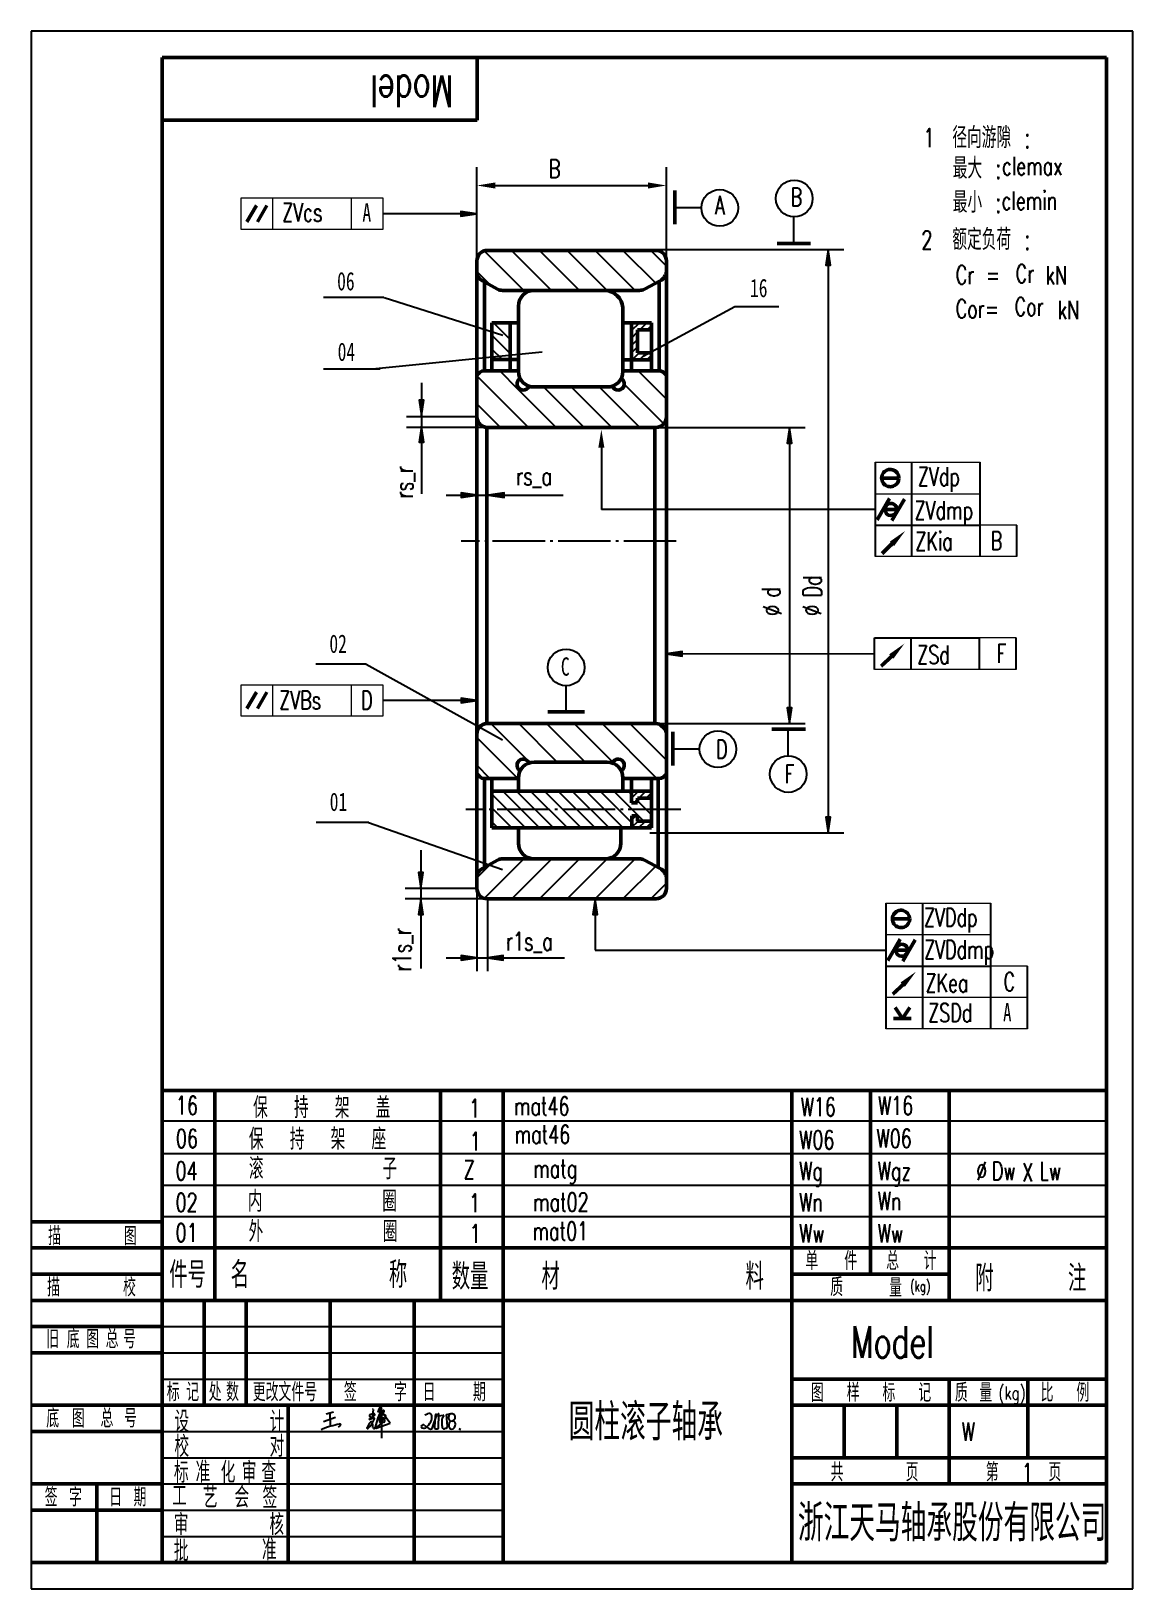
# Model space of a CAD drawing. Extents: x 0 to 210, y 0 to 297.
import ezdxf
from ezdxf.enums import TextEntityAlignment as Align

# ---------------------------------------------------------------- set-up
doc = ezdxf.new("R2010")
doc.units = 0
doc.header["$MEASUREMENT"] = 0
doc.linetypes.add('CENTER', pattern=[12.5, 10, -1, 0.5, -1])
doc.layers.get('0').update_dxf_attribs({"linetype": 'CONTINUOUS'})
doc.layers.get('DEFPOINTS').update_dxf_attribs({"linetype": 'CONTINUOUS'})
doc.layers.add('1', color=7, linetype='CONTINUOUS', lineweight=50)
doc.layers.add('粗实线', color=7, linetype='CONTINUOUS', lineweight=50)
for name, color, linetype in [('2', 7, 'CONTINUOUS'), ('3', 7, 'CENTER'), ('6', 7, 'CONTINUOUS'), ('文字', 7, 'CONTINUOUS'), ('细实线', 7, 'CONTINUOUS')]:
    doc.layers.add(name, color=color, linetype=linetype)
doc.styles.add('HZ', font='txt.shx', dxfattribs={"width": 0.7, "bigfont": 'HZTXT.shx'})
doc.dimstyles.get("Standard").update_dxf_attribs({"dimtxt": 0.18, "dimasz": 0.18, "dimexe": 0.18, "dimexo": 0.0625, "dimgap": 0.09, "dimtad": 0, "dimtih": 1, "dimtoh": 1, "dimdec": 4, "dimzin": 0, "dimdsep": 46, "dimtxsty": 'Standard', "dimcen": 0.09, "dimadec": 0, "dimazin": 0, "dimtfac": 1, "dimtdec": 4, "dimtofl": 0, "dimtmove": 0, "dimatfit": 3, "dimfxl": 0, "dimtolj": 1, "dimtzin": 0, "dimarcsym": 0})

# ---------------------------------------------------------------- blocks, each defined once
blk = doc.blocks.new('BLK', base_point=(1, 0))
for points in [[(0, 0), (1, 0), (0, 0.15), (0, -0.15), (1, 0)], [(0, 0.07), (0.5, 0), (0, -0.07)]]:
    blk.add_lwpolyline(points)
blk = doc.blocks.new('*D10')
at = {"layer": '2', "color": 0, "lineweight": -2}
for p, q in [((117.96, 255.38), (154.9, 255.38)), ((151.9, 252.38), (151.9, 147.12)), ((117.96, 144.12), (154.9, 144.12))]:
    blk.add_line(p, q, dxfattribs=at)
at = {"layer": 'DEFPOINTS', "color": 0}
for p in [(117.96, 255.38), (117.96, 144.12), (151.9, 144.12)]:
    blk.add_point(p, dxfattribs=at)
at = {"layer": '2', "color": 0, "lineweight": -2, "xscale": 3, "yscale": 3, "zscale": 3}
for p, rotation in [((151.9, 255.38), 90), ((151.9, 144.12), 270)]:
    blk.add_blockref('BLK', p, dxfattribs=dict(at, rotation=rotation))
at = {"layer": '2', "color": 0, "insert": (150.06, 199.75), "char_height": 3.5, "attachment_point": 5, "rotation": 90, "style": 'HZ'}
blk.add_mtext('\\A1;  ', dxfattribs=at)
blk = doc.blocks.new('*D9')
at = {"layer": '2', "color": 0, "lineweight": -2}
for p, q in [((119.09, 221.45), (147.53, 221.45)), ((144.53, 218.45), (144.53, 167.98)), ((118.86, 164.98), (147.53, 164.98))]:
    blk.add_line(p, q, dxfattribs=at)
at = {"layer": 'DEFPOINTS', "color": 0}
for p in [(119.09, 221.45), (118.86, 164.98), (144.53, 164.98)]:
    blk.add_point(p, dxfattribs=at)
at = {"layer": '2', "color": 0, "lineweight": -2, "xscale": 3, "yscale": 3, "zscale": 3}
for p, rotation in [((144.53, 221.45), 90), ((144.53, 164.98), 270)]:
    blk.add_blockref('BLK', p, dxfattribs=dict(at, rotation=rotation))
blk = doc.blocks.new('*D8')
at = {"layer": 'DEFPOINTS', "color": 0}
for p in [(121.09, 267.57), (84.96, 253.38), (121.09, 253.38)]:
    blk.add_point(p, dxfattribs=at)
at = {"layer": '细实线', "color": 0, "lineweight": -2}
for p, q in [((84.96, 253.38), (84.96, 271.07)), ((121.09, 253.38), (121.09, 271.07)), ((88.46, 267.57), (117.59, 267.57))]:
    blk.add_line(p, q, dxfattribs=at)
at = {"layer": '细实线', "color": 0}
for points in [[(88.46, 268.15), (88.46, 266.99), (84.96, 267.57)], [(117.59, 268.15), (117.59, 266.99), (121.09, 267.57)]]:
    blk.add_solid(points, dxfattribs=at)
blk = doc.blocks.new('*X7')
at = {"color": 0}
for p, q in [((99.64, 146.31), (100.96, 147.63)), ((100.13, 145.38), (100.82, 146.08)), ((101.06, 146.31), (102.37, 147.63)), ((102.47, 146.31), (103.46, 147.3))]:
    blk.add_line(p, q, dxfattribs=at)
blk = doc.blocks.new('*X6')
at = {"color": 0}
for p, q in [((76.52, 233.72), (73.33, 236.92)), ((76.52, 236.38), (75.98, 236.92)), ((76.52, 231.07), (73.01, 234.58)), ((75.04, 229.9), (73.01, 231.93))]:
    blk.add_line(p, q, dxfattribs=at)

msp = doc.modelspace()

# ---------------------------------------------------------------- linework, layer by layer
at = {"color": 0}
for p, q in [((86.36244, 255.11023), (93.90172, 247.57094)), ((91.57486, 255.20111), (99.20503, 247.57094)), ((96.87816, 255.20111), (104.50833, 247.57094)), ((102.18146, 255.20111), (109.81163, 247.57094)), ((107.48477, 255.20111), (115.11493, 247.57094)), ((112.78807, 255.20111), (119.05245, 248.93672)), ((118.09137, 255.20111), (121.08751, 252.20496)), ((84.96737, 251.202), (87.70198, 248.46739)), ((114.45357, 239.90037), (115.9358, 241.3826)), ((116.03157, 240.06416), (117.35001, 241.3826)), ((117.44578, 240.06416), (118.24753, 240.86591)), ((114.45357, 238.48615), (115.60653, 239.63912)), ((114.45357, 237.07194), (115.60653, 238.22491)), ((114.45357, 235.65773), (115.60653, 236.81069)), ((114.56021, 234.35015), (115.89772, 235.68767)), ((115.97442, 234.35015), (117.31194, 235.68767)), ((117.38863, 234.35015), (118.24753, 235.20905)), ((92.86234, 228.67637), (89.31149, 232.22722)), ((121.08751, 226.84061), (115.7009, 232.22722)), ((94.78636, 221.44905), (85.01455, 231.22086)), ((105.39502, 221.44699), (97.98101, 228.86099)), ((110.69832, 221.44699), (103.28432, 228.86099)), ((116.00162, 221.44699), (108.58762, 228.86099)), ((120.60625, 222.14566), (113.06821, 229.6837)), ((89.48305, 221.44905), (84.95845, 225.97365)), ((100.08966, 221.44905), (92.86234, 228.67637)), ((95.09413, 157.50166), (87.62581, 164.96999)), ((100.29593, 157.60316), (92.92911, 164.96999)), ((105.59923, 157.60316), (98.23241, 164.96999)), ((110.90889, 157.59681), (103.57546, 164.93024)), ((119.28061, 154.52839), (108.87876, 164.93024)), ((121.08751, 158.02479), (114.18206, 164.93024)), ((121.0224, 163.3932), (119.47406, 164.94154)), ((92.7641, 154.52839), (84.95845, 162.33404)), ((87.4608, 154.52839), (84.95845, 157.03074)), ((94.25508, 145.08246), (87.79386, 151.54368)), ((96.90673, 145.08246), (89.89427, 152.09492)), ((99.55838, 145.08246), (92.52944, 152.1114)), ((102.21003, 145.08246), (95.18109, 152.1114)), ((104.86168, 145.08246), (97.83274, 152.1114)), ((107.51333, 145.08246), (100.48439, 152.1114)), ((110.16498, 145.08246), (103.13604, 152.1114)), ((112.81663, 145.08246), (105.78769, 152.1114)), ((114.501, 146.04975), (108.43934, 152.1114)), ((116.8024, 146.4), (111.09099, 152.1114)), ((114.42829, 151.42576), (113.75912, 152.09492)), ((91.60434, 145.08156), (87.79386, 148.89203)), ((118.24753, 147.60652), (115.60653, 150.24752)), ((118.24753, 150.25817), (117.72921, 150.77648)), ((88.95269, 145.08156), (87.79386, 146.24038)), ((114.501, 146.60971), (115.28397, 147.39267)), ((114.501, 145.19549), (115.7055, 146.4)), ((115.80128, 145.08156), (117.11972, 146.4)), ((117.21549, 145.08156), (118.24753, 146.1136)), ((84.96737, 135.55361), (87.70198, 138.28822)), ((86.36244, 131.64538), (93.90172, 139.18467)), ((91.57486, 131.47583), (99.20503, 139.106)), ((96.87816, 131.5545), (104.50833, 139.18467)), ((102.18146, 131.5545), (109.81163, 139.18467)), ((107.48477, 131.5545), (115.11493, 139.18467)), ((112.78807, 131.5545), (119.05245, 137.81889)), ((118.09137, 131.5545), (121.08751, 134.55065))]:
    msp.add_line(p, q, dxfattribs=at)
at = {"color": 7}
for p, q in [((67.23142, 246.18498), (55.73231, 246.18498)), ((67.2946, 246.20329), (89.93899, 239.00681)), ((116.67757, 235.06064), (134.10811, 244.52789)), ((134.10811, 244.52789), (142.52411, 244.52789)), ((97.39445, 235.7748), (65.0706, 232.54279)), ((66.51114, 232.54279), (55.73231, 232.54279)), ((63.86458, 176.31682), (54.24122, 176.31682)), ((63.86458, 176.31682), (89.8379, 161.89639)), ((64.35032, 146.09342), (54.3044, 146.09342)), ((64.32717, 146.09342), (89.86015, 137.18467))]:
    msp.add_line(p, q, dxfattribs=at)
for p, q in [((108.68971, 217.56139), (108.68971, 205.797)), ((160.88924, 214.80285), (160.88924, 208.80285)), ((167.88924, 208.80285), (167.88924, 214.80285)), ((180.88924, 208.80285), (180.88924, 214.80285)), ((160.88924, 208.80285), (160.88924, 196.80285)), ((167.88924, 196.80285), (167.88924, 208.80285)), ((180.88924, 196.80285), (180.88924, 208.80285)), ((160.88924, 202.80285), (180.88924, 202.80285)), ((160.75416, 181.31562), (180.75416, 181.31562)), ((160.75416, 175.31562), (160.75416, 181.31562)), ((167.75416, 175.31562), (167.75416, 181.31562)), ((180.75416, 175.31562), (180.75416, 181.31562)), ((101.96971, 167.19139), (101.96971, 172.19139)), ((144.32148, 158.85447), (144.32148, 163.92888)), ((162.9385, 130.75473), (162.9385, 124.75473)), ((169.9385, 124.75473), (169.9385, 130.75473)), ((182.9385, 124.75473), (182.9385, 130.75473)), ((162.9385, 124.75473), (162.9385, 106.75473)), ((169.9385, 106.75473), (169.9385, 124.75473)), ((182.9385, 106.75473), (182.9385, 124.75473)), ((162.9385, 118.75473), (182.9385, 118.75473)), ((55.75446, 31.89466), (58.04083, 32.72955)), ((56.25239, 33.37518), (57.60787, 33.76308)), ((56.94042, 33.63434), (56.96532, 30.95128)), ((65.53326, 33.18976), (64.38089, 32.29034)), ((65.01744, 32.52068), (64.52356, 32.91555)), ((65.16933, 34.16753), (65.01744, 32.52068)), ((66.34515, 34.40493), (66.10761, 33.77582)), ((66.10761, 33.77582), (66.34515, 33.83517)), ((67.29346, 33.83766), (66.34941, 32.41102)), ((68.40533, 31.56377), (66.77183, 33.77143)), ((66.77183, 33.77143), (66.77379, 32.36935)), ((67.21856, 33.74698), (67.21856, 33.74698)), ((75.03202, 33.16935), (75.57424, 33.38611)), ((76.4583, 30.57732), (77.33584, 33.2084)), ((77.01955, 33.02302), (76.89179, 30.77946)), ((77.0743, 33.13246), (77.01955, 33.02302)), ((77.33584, 33.2084), (77.18958, 33.25712)), ((77.54883, 33.29662), (77.54883, 33.07774)), ((77.54883, 33.07774), (77.65834, 32.9683)), ((77.64009, 30.7065), (77.69484, 33.3331)), ((77.65834, 32.9683), (78.55264, 33.09598)), ((78.57089, 32.84061), (78.35188, 32.49405)), ((79.19143, 33.2419), (80.06259, 33.41622)), ((79.39219, 30.96186), (79.19143, 33.2419)), ((25, 30), (89.99995, 30)), ((55.30931, 30.40653), (55.44544, 30.45624)), ((58.97862, 31.2053), (58.50107, 30.8341)), ((64.38089, 32.29034), (65.24791, 32.60843)), ((65.74437, 30.64172), (68.40533, 31.56377)), ((66.34941, 32.41102), (66.28185, 32.37726)), ((66.77379, 32.36935), (66.77272, 28.73591)), ((78.29713, 32.2022), (78.27887, 31.32667)), ((79.26443, 30.72474), (79.39219, 30.96186)), ((79.62615, 31.10764), (79.61862, 30.91426)), ((81.54582, 30.56057), (81.81958, 30.39641)), ((25, 25), (89.99995, 25)), ((25, 20), (89.99995, 20)), ((25, 15), (89.99995, 15)), ((25, 10), (89.99995, 10))]:
    msp.add_line(p, q)
msp.add_circle((101.96971, 175.69139), 3.5)
for centre, radius, start, end in [((64.61478, 33.02963), 0.14607, 108.9005078, 231.3566021), ((65.93555, 29.17209), 4.22345, 98.0146679, 108.9005078), ((65.01256, 34.14423), 0.15849, 8.4525573, 63.0742444), ((65.36952, 33.19213), 0.16376, 359.1714359, 98.0146679), ((84.67697, 26.42675), 19.57483, 155.9855785, 167.0616906), ((67.58282, 31.4302), 1.84234, 97.9202994, 142.0603178), ((66.61833, 34.28177), 0.29965, 104.5678325, 155.7329048), ((65.78256, 36.77973), 2.99782, 280.8166613, 287.7523891), ((66.6425, 34.44382), 0.16213, 341.7540804, 127.8769993), ((66.33086, 36.48048), 2.58187, 278.1438691, 288.0077035), ((67.15209, 33.87905), 0.14785, 296.7181922, 98.9713927), ((67.18088, 32.83141), 0.44869, 315.4460481, 70.7292572), ((75.83847, 32.91078), 0.54383, 16.1691007, 119.0694681), ((74.43716, 32.74554), 1.94953, 332.460007, 9.3488615), ((77.16013, 33.16872), 0.09318, 71.5750642, 202.902758), ((77.5646, 33.33229), 0.039, 246.154342, 1.1941956), ((77.64921, 33.33406), 0.04564, 358.8058044, 181.1941956), ((78.56223, 33.02883), 0.06783, 339.2267202, 98.1253977), ((80.61717, 32.24933), 2.12999, 159.2267202, 163.8830539), ((80.371, 32.66951), 0.81759, 126.6989745, 245.1596607), ((80.18718, 32.57155), 0.81279, 70.3740262, 112.022584), ((80.06105, 32.65405), 0.79113, 341.2844619, 59.7018298), ((63.55492, 8.1393), 23.74467, 101.5909492, 109.9700076), ((58.87394, 31.29512), 0.13793, 319.371577, 130.6622652), ((66.4034, 30.08262), 2.42292, 137.0124048, 164.1275062), ((63.71499, 30.67142), 0.36541, 348.9199235, 11.6616905), ((64.13681, 30.60012), 0.06322, 179.0259282, 317.3946354), ((61.34162, 33.81614), 4.3238, 311.0887327, 341.1893868), ((64.84242, 31.60813), 0.24637, 50.3483882, 149.0956111), ((62.58744, 30.89555), 2.57541, 357.3547718, 20.5080306), ((65.47605, 30.82504), 0.31961, 188.7008982, 224.456308), ((65.29933, 32.46829), 0.14927, 25.1165159, 110.1466896), ((65.35815, 30.70936), 0.15444, 224.456308, 309.5217625), ((65.3175, 32.47681), 0.1292, 334.8834841, 25.1165159), ((65.1786, 30.92701), 0.4366, 309.5217625, 344.3994333), ((78.74901, 13.09848), 21.95004, 121.6827134, 126.7739565), ((65.70067, 30.74615), 0.11321, 215.420078, 292.7068906), ((66.22686, 32.4873), 0.12301, 142.0603178, 296.5518119), ((66.95664, 31.88406), 0.55875, 146.2303749, 188.9941729), ((66.5592, 31.90075), 0.18621, 213.9675398, 354.8577194), ((67.06243, 31.94319), 0.62325, 92.3396666, 156.205066), ((42.34626, 61.80943), 38.611, 309.1906386, 310.6533732), ((67.01367, 32.14482), 0.42174, 299.3725836, 86.8302727), ((74.72877, 30.83383), 0.43642, 39.2816282, 162.217783), ((74.71849, 31.05726), 0.41519, 192.5394353, 247.1048652), ((74.85837, 31.38848), 0.77474, 247.1048652, 312.8995645), ((77.02102, 33.08485), 2.77837, 225.2955946, 244.4912331), ((72.80782, 33.59516), 3.78708, 312.8995645, 332.460007), ((76.14141, 31.02444), 0.54802, 234.6730877, 305.3269123), ((77.17444, 30.76336), 0.28311, 176.7408638, 283.0907307), ((62.69795, 93.018), 64.19874, 283.0907307, 283.3751901), ((77.52048, 30.6798), 0.12255, 283.3751901, 12.5835602), ((79.63161, 31.29847), 1.35303, 178.8058266, 208.5522016), ((78.69184, 32.27921), 0.40216, 147.7091488, 191.0392829), ((78.68292, 30.78225), 0.27298, 208.5522016, 288.9694749), ((79.42965, 28.60981), 2.02421, 97.8002648, 108.9694749), ((79.13754, 30.74219), 0.12809, 277.8002648, 352.1658628), ((80.29128, 31.29024), 0.68974, 41.1882349, 195.3508845), ((80.21835, 31.08026), 0.62229, 195.4718752, 292.8675954), ((79.51548, 33.58359), 1.75416, 293.5900447, 317.5757868), ((79.81541, 31.35765), 1.06748, 307.1571451, 21.2451227)]:
    msp.add_arc(centre, radius, start, end)
msp.add_solid([(108.10638, 217.56139), (109.27305, 217.56139), (108.68971, 221.06139)])
at = {"layer": '1'}
for p, q in [((25, 292), (25, 5)), ((205, 292), (25, 292)), ((85, 280), (85, 292)), ((205, 5), (205, 292)), ((25, 280), (85, 280)), ((122.68046, 260.18705), (122.68046, 266.58705)), ((148.57411, 256.50821), (142.17411, 256.50821)), ((141.21155, 163.92888), (147.61155, 163.92888)), ((25, 95), (205, 95)), ((35, 95), (35, 55)), ((78, 95), (78, 55)), ((90, 95), (90, 55)), ((145, 95), (145, 5)), ((160, 95), (160, 60)), ((175, 95), (175, 55)), ((0, 70), (25, 70)), ((0, 65), (25, 65)), ((25, 65), (205, 65)), ((0, 60), (25, 60)), ((145, 60), (175, 60)), ((0, 55), (25, 55)), ((25, 55), (205, 55)), ((33, 55), (33, 35)), ((41, 55), (41, 35)), ((57, 55), (57, 35)), ((73, 55), (73, 35)), ((89.99995, 55), (89.99995, 5)), ((0, 50), (25, 50)), ((0, 45), (25, 45)), ((145, 40), (205, 40)), ((175, 40), (175, 20)), ((190, 40), (190, 25)), ((0, 35), (25, 35)), ((145, 35), (205, 35)), ((155, 35), (155, 25)), ((165, 35), (165, 25)), ((0, 30), (25, 30)), ((145, 25), (205, 25)), ((0, 20), (25, 20)), ((12.5, 20), (12.5, 5)), ((145, 20), (205, 20)), ((0, 15), (25, 15)), ((0, 5), (205, 5))]:
    msp.add_line(p, q, dxfattribs=at)
at = {"layer": '1', "color": 0}
msp.add_line((122.33994, 156.98928), (122.33994, 163.38928), dxfattribs=at)
at = {"layer": '2'}
for p, q in [((0, 297), (0, 0)), ((210, 297), (0, 297)), ((210, 0), (210, 297)), ((82.02672, 262.19534), (67.0426, 262.19534)), ((122.68046, 263.38705), (127.68046, 263.38705)), ((145.37411, 256.50821), (145.37411, 261.50821)), ((160.88924, 205.797), (108.68971, 205.797)), ((187.88924, 196.80285), (187.88924, 202.80285)), ((187.75416, 175.31562), (187.75416, 181.31562)), ((122.99069, 178.26493), (160.75819, 178.31562)), ((82.10178, 169.38252), (67.0426, 169.38252)), ((122.33994, 160.18928), (127.33994, 160.18928)), ((107.48477, 121.74889), (162.9385, 121.74889)), ((189.9385, 106.75473), (189.9385, 118.75473)), ((25, 95), (205, 95)), ((25.07632, 89.2122), (205.07632, 89.2122)), ((25, 83), (205, 83)), ((25, 77), (205, 77)), ((25, 71), (205, 71)), ((25, 50), (89.99995, 50)), ((25, 45), (89.99995, 45)), ((25, 40), (89.99995, 40)), ((0, 0), (210, 0))]:
    msp.add_line(p, q, dxfattribs=at)
at = {"layer": '2', "linetype": 'ByBlock'}
for p, q in [((74.4284, 229.9499), (74.4284, 208.75367)), ((84.95845, 223.44905), (71.53112, 223.44905)), ((87.19925, 221.44905), (71.53112, 221.44905)), ((79.08205, 208.54357), (101.40458, 208.54357)), ((74.2924, 140.85936), (74.2924, 118.26911)), ((84.95845, 133.5545), (71.2924, 133.5545)), ((86.9584, 131.5545), (71.2924, 131.5545)), ((84.95845, 133.5545), (84.95845, 117.76869)), ((86.9584, 131.5545), (86.9584, 117.76869)), ((79.08205, 120.3022), (101.68981, 120.3022))]:
    msp.add_line(p, q, dxfattribs=at)
at = {"layer": '2'}
for centre in [(145.46419, 265.08262), (131.25486, 263.29698), (130.91434, 160.09921), (144.32148, 155.35447)]:
    msp.add_circle(centre, 3.5, dxfattribs=at)
at = {"layer": '3'}
for p, q in [((122.95845, 199.75237), (81.95845, 199.75237)), ((123.82686, 148.59693), (82.82686, 148.59693))]:
    msp.add_line(p, q, dxfattribs=at)
at = {"layer": '粗实线', "lineweight": 50}
for p, q in [((41.1426, 260.64534), (42.9426, 263.76304)), ((43.1426, 260.64534), (44.9426, 263.76304)), ((162.11884, 211.78484), (165.41884, 211.78484)), ((161.24093, 203.85314), (163.58924, 207.92054)), ((162.73924, 205.80285), (165.03924, 205.80285)), ((164.08924, 203.70285), (166.44961, 207.79113)), ((164.08993, 199.25141), (162.19293, 197.40363)), ((163.95485, 177.76418), (162.05784, 175.9164)), ((41.1426, 167.83252), (42.9426, 170.95022)), ((43.1426, 167.83252), (44.9426, 170.95022)), ((164.16809, 127.73672), (167.46809, 127.73672)), ((163.29018, 119.80502), (165.6385, 123.87242)), ((166.1385, 119.65473), (168.49887, 123.74301)), ((164.7885, 121.75473), (167.0885, 121.75473)), ((166.13919, 115.2033), (164.24218, 113.35551)), ((25, 35), (89.99995, 35)), ((48.99995, 5), (48.99995, 35)), ((73, 5), (73, 35))]:
    msp.add_line(p, q, dxfattribs=at)
at = {"layer": '粗实线', "color": 7}
for p, q in [((84.95845, 253.20111), (84.95845, 251.1475)), ((102.95845, 255.20111), (86.95845, 255.20111)), ((102.95845, 255.20111), (119.14819, 255.20111)), ((121.08751, 253.20111), (121.08751, 251.1475)), ((84.96737, 251.202), (84.95845, 231.07279)), ((121.08751, 251.1475), (121.08751, 133.5545)), ((86.00364, 249.39013), (88.90533, 247.81358)), ((86.40382, 249.1727), (86.40382, 232.22722)), ((89.86015, 247.57094), (92.98614, 247.57094)), ((92.27868, 247.57094), (95.98614, 247.57094)), ((95.8679, 247.57094), (102.95651, 247.57094)), ((95.98614, 247.57094), (103.07475, 247.57094)), ((109.81253, 247.57094), (102.95651, 247.57094)), ((109.93077, 247.57094), (103.07475, 247.57094)), ((113.52, 247.57094), (109.81253, 247.57094)), ((115.93852, 247.57094), (112.81253, 247.57094)), ((119.92409, 249.39013), (116.89334, 247.81358)), ((119.7259, 249.28704), (119.7259, 232.22722)), ((92.8679, 242.58885), (92.8679, 244.57094)), ((92.8679, 243.99323), (92.8679, 232.15245)), ((112.81253, 242.58885), (112.81253, 244.27949)), ((112.81253, 243.99323), (112.81253, 231.86099)), ((87.79386, 241.3826), (87.79386, 237.87592)), ((91.18999, 241.3826), (87.79386, 241.3826)), ((92.8679, 241.3826), (90.76271, 241.3826)), ((91.30372, 241.3826), (91.30372, 234.2824)), ((112.81253, 241.36352), (118.24753, 241.36352)), ((114.45357, 241.36352), (114.45357, 234.16337)), ((118.24753, 241.36352), (118.24753, 240.12382)), ((87.79386, 234.58897), (87.79386, 237.87592)), ((118.24753, 240.06416), (115.60653, 240.06416)), ((115.60653, 240.06416), (115.60653, 237.87592)), ((115.60653, 235.68767), (115.60653, 237.87592)), ((118.24753, 240.12382), (118.24753, 237.87592)), ((118.24753, 235.86636), (118.24753, 237.87592)), ((118.24753, 235.68767), (115.60653, 235.68767)), ((118.24753, 232.22722), (118.24753, 235.86636)), ((92.8679, 232.22722), (86.40382, 232.22722)), ((87.79386, 234.58897), (87.79883, 232.22722)), ((91.27891, 234.36923), (87.79432, 234.36923)), ((92.8679, 234.36923), (91.06363, 234.36923)), ((91.30372, 234.2824), (91.30372, 232.22722)), ((92.8679, 232.33038), (92.8679, 232.15245)), ((112.81251, 232.22722), (119.7259, 232.22722)), ((112.84706, 234.35015), (118.24753, 234.35015)), ((114.45357, 234.16337), (114.45357, 232.22722)), ((84.95845, 231.07279), (84.95845, 223.44905)), ((110.19571, 229.15245), (95.8679, 229.15245)), ((121.08751, 223.20139), (121.07969, 221.20139)), ((121.08751, 223.44699), (121.08751, 225.2575)), ((86.88099, 221.45055), (86.88099, 164.98387)), ((86.95845, 221.44905), (103.08751, 221.44699)), ((103.08751, 221.44699), (119.08751, 221.44699)), ((118.86366, 221.44699), (118.86366, 164.98387)), ((86.88099, 164.98387), (103.06474, 164.98387)), ((103.06474, 164.98387), (119.06474, 164.98387)), ((84.95845, 155.52839), (84.95845, 162.96999)), ((95.8679, 157.60316), (102.72392, 157.60316)), ((102.14405, 157.59681), (103.19287, 157.59681)), ((109.81251, 157.60316), (102.95651, 157.60316)), ((84.95845, 135.36501), (84.95845, 155.52839)), ((92.8679, 154.52839), (86.40382, 154.52839)), ((86.40382, 137.58291), (86.40382, 154.52839)), ((87.79386, 152.09492), (87.79386, 154.52839)), ((92.8679, 154.42523), (92.8679, 154.60316)), ((112.81251, 152.10408), (112.81251, 154.60316)), ((112.81251, 154.52839), (119.7259, 154.52839)), ((114.42829, 152.09049), (114.42829, 154.52839)), ((118.26975, 151.74257), (118.26975, 154.52839)), ((119.50812, 154.52839), (119.50812, 137.58186)), ((87.79386, 152.1114), (113.42429, 152.1114)), ((87.79386, 152.09492), (87.79386, 148.58824)), ((92.8679, 152.10408), (92.8679, 154.42523)), ((113.42429, 152.1114), (118.26975, 152.1114)), ((114.42829, 149.85035), (114.42829, 152.09049)), ((118.26975, 151.74257), (118.26975, 150.48379)), ((87.79386, 145.08156), (87.79386, 148.58824)), ((114.42829, 149.85035), (115.60653, 149.85035)), ((118.26975, 150.77648), (115.60653, 150.77648)), ((115.60653, 150.77648), (115.60653, 149.85035)), ((118.26975, 150.48379), (118.26975, 145.08156)), ((114.49882, 147.39267), (115.60653, 147.39267)), ((114.501, 145.08156), (114.501, 147.39267)), ((115.60653, 146.4), (115.60653, 147.39267)), ((118.26975, 146.4), (115.60653, 146.4)), ((87.79386, 145.08246), (118.26975, 145.08246)), ((92.8679, 142.47093), (92.8679, 145.08246)), ((92.8679, 143.87531), (92.8679, 142.18467)), ((112.42933, 142.47093), (112.42933, 145.08246)), ((112.42933, 143.87531), (112.42933, 142.18467)), ((86.00364, 137.36548), (88.90533, 138.94203)), ((89.86015, 139.18467), (92.98614, 139.18467)), ((92.27868, 139.18467), (95.98614, 139.18467)), ((95.8679, 139.18467), (102.95651, 139.18467)), ((95.98614, 139.18467), (103.07475, 139.18467)), ((109.81253, 139.18467), (102.95651, 139.18467)), ((109.93077, 139.18467), (103.07475, 139.18467)), ((113.52, 139.18467), (109.81253, 139.18467)), ((115.93852, 139.18467), (112.81253, 139.18467)), ((119.92409, 137.36548), (116.89334, 138.94203)), ((84.95845, 133.5545), (84.95845, 135.36501)), ((121.08751, 133.5545), (121.08751, 135.36501)), ((102.95845, 131.5545), (86.95845, 131.5545)), ((102.95845, 131.5545), (119.14819, 131.5545))]:
    msp.add_line(p, q, dxfattribs=at)
at = {"layer": '粗实线'}
for p, q in [((84.95845, 223.44905), (84.95845, 162.96999)), ((164.43552, 199.48029), (162.19293, 197.40363)), ((164.30043, 177.99306), (162.05784, 175.9164)), ((98.46971, 167.19139), (105.46971, 167.19139)), ((166.48477, 115.43217), (164.24218, 113.35551)), ((164.71828, 110.86146), (166.08933, 108.734)), ((167.46038, 110.86146), (166.08933, 108.734)), ((164.36968, 108.734), (167.75018, 108.734))]:
    msp.add_line(p, q, dxfattribs=at)
at = {"layer": '粗实线', "color": 7}
for centre, radius, start, end in [((86.95845, 253.20111), 2, 90, 180), ((119.08585, 253.20042), 2.00166, 0.0196496, 88.2153443), ((86.95845, 251.1475), 2, 180, 241.4838089), ((118.55028, 251.57184), 2.57247, 301.9944283, 350.5052322), ((89.86015, 249.57094), 2, 241.4838089, 270), ((95.8679, 244.57094), 3, 90, 180), ((109.152, 243.9014), 3.68001, 5.8970626, 85.6779623), ((115.93852, 249.57094), 2, 270, 298.5161911), ((86.37077, 230.73045), 1.49713, 88.7348728, 160.6211359), ((95.8679, 232.15245), 3, 180, 270), ((109.81251, 232.15245), 3, 270, 0), ((119.69284, 230.73045), 1.49713, 21.3210043, 91.2651272), ((93.79544, 229.74293), 1.18472, 119.8760151, 338.7253983), ((111.88497, 229.74293), 1.18472, 201.2746017, 60.1239849), ((86.95845, 223.44905), 2, 180, 270), ((119.08751, 223.44699), 2, 270, 0), ((86.98681, 162.95824), 2.02839, 92.9906526, 179.6681827), ((119.03663, 162.91261), 2.07145, 8.0805152, 89.2224491), ((93.79544, 157.01268), 1.18472, 21.2746017, 240.1239849), ((95.8679, 154.60316), 3, 90, 180), ((109.81251, 154.60316), 3, 0, 90), ((111.88497, 157.01268), 1.18472, 299.8760151, 158.7253983), ((86.37077, 156.02516), 1.49713, 199.3788641, 271.2651272), ((119.69284, 156.02516), 1.49713, 268.7348728, 338.6789957), ((95.8679, 142.18467), 3, 180, 270), ((109.42933, 142.18467), 3, 270, 0), ((86.95845, 135.60811), 2, 118.5161911, 180), ((89.86015, 137.18467), 2, 90, 118.5161911), ((115.93852, 137.18467), 2, 61.4838089, 90), ((118.55028, 135.18377), 2.57247, 9.4947678, 58.0055717), ((86.95845, 133.5545), 2, 180, 270), ((119.08585, 133.55519), 2.00166, 271.7846557, 359.9803504)]:
    msp.add_arc(centre, radius, start, end, dxfattribs=at)
at = {"layer": '粗实线', "lineweight": 50}
for centre, radius, start, end in [((163.76884, 211.78484), 1.65, 0, 300), ((163.76884, 211.78484), 1.65, 300, 0), ((163.88924, 205.80285), 1.15, 150, 210), ((163.88924, 205.80285), 1.15, 210, 150), ((165.81809, 127.73672), 1.65, 0, 300), ((165.81809, 127.73672), 1.65, 300, 0), ((165.9385, 121.75473), 1.15, 150, 210), ((165.9385, 121.75473), 1.15, 210, 150)]:
    msp.add_arc(centre, radius, start, end, dxfattribs=at)
at = {"layer": '细实线', "color": 7, "linetype": 'Continuous', "lineweight": 20}
for p, q in [((40.0426, 259.19534), (40.0426, 265.19534)), ((40.0426, 265.19534), (67.0426, 265.19534)), ((46.0426, 259.19534), (46.0426, 265.19534)), ((61.0426, 259.19534), (61.0426, 265.19534)), ((67.0426, 265.19534), (67.0426, 259.19534)), ((67.0426, 259.19534), (40.0426, 259.19534)), ((160.88924, 214.80285), (180.88924, 214.80285)), ((160.88924, 208.80285), (180.88924, 208.80285)), ((187.88924, 202.80285), (160.88924, 202.80285)), ((187.88924, 196.80285), (160.88924, 196.80285)), ((187.75416, 181.31562), (160.75416, 181.31562)), ((187.75416, 175.31562), (160.75416, 175.31562)), ((40.0426, 172.38252), (67.0426, 172.38252)), ((40.0426, 166.38252), (40.0426, 172.38252)), ((46.0426, 166.38252), (46.0426, 172.38252)), ((61.0426, 166.38252), (61.0426, 172.38252)), ((67.0426, 172.38252), (67.0426, 166.38252)), ((67.0426, 166.38252), (40.0426, 166.38252)), ((162.9385, 130.75473), (182.9385, 130.75473)), ((162.9385, 124.75473), (182.9385, 124.75473)), ((189.9385, 118.75473), (162.9385, 118.75473)), ((189.9385, 112.75473), (162.9385, 112.75473)), ((189.9385, 112.75473), (162.9385, 112.75473)), ((189.9385, 106.75473), (162.9385, 106.75473))]:
    msp.add_line(p, q, dxfattribs=at)
at = {"layer": '细实线', "color": 0}
for points in [[(163.68165, 199.66805), (166.58973, 201.70112), (164.49822, 198.83478)], [(163.54657, 178.18081), (166.45464, 180.21388), (164.36313, 177.34755)], [(165.7309, 115.61993), (168.63898, 117.653), (166.54747, 114.78666)]]:
    msp.add_solid(points, dxfattribs=at)

# ---------------------------------------------------------------- block references
at = {"color": 7}
msp.add_blockref('*X7', (14.78413, 4.46643), dxfattribs=at)
at = {"layer": '2', "xscale": 3, "yscale": 3, "zscale": 3}
for p in [(84.90869, 262.19534), (84.95166, 169.38252)]:
    msp.add_blockref('BLK', p, dxfattribs=at)
at = {"layer": '2', "linetype": 'ByBlock', "xscale": 3, "yscale": 3, "zscale": 3}
for p, rotation in [((74.4284, 223.66352), 270), ((74.4284, 221.66352), 90), ((74.2924, 133.5545), 270), ((74.2924, 131.5545), 90), ((86.9584, 120.3022), 180)]:
    msp.add_blockref('BLK', p, dxfattribs=dict(at, rotation=rotation))
for p in [(84.9584, 208.54357), (84.95845, 120.3022)]:
    msp.add_blockref('BLK', p, dxfattribs=at)
at = {"layer": '2', "color": 0, "linetype": 'ByBlock', "xscale": 3, "yscale": 3, "zscale": 3, "rotation": 180}
msp.add_blockref('BLK', (87.15995, 208.54357), dxfattribs=at)
at = {"layer": '2', "color": 0, "xscale": 3, "yscale": 3, "zscale": 3, "rotation": 180}
msp.add_blockref('BLK', (121.08751, 178.26493), dxfattribs=at)
at = {"layer": '细实线', "color": 7}
msp.add_blockref('*X6', (14.78413, 4.46643), dxfattribs=at)

# ---------------------------------------------------------------- texts
for s, width, p in [('A', 0.7, (63.1426, 260.69534)), ('06', 0.7, (58.32419, 247.57931)), ('16', 0.7, (137.02711, 246.28589)), ('04', 0.7, (58.42386, 234.12456)), ('02', 0.7, (56.84431, 178.45929)), ('C', 0.7, (100.96971, 174.10256)), ('01', 0.7, (56.9075, 148.31829)), ('A', 0.666, (185.27465, 108.18748))]:
    msp.add_text(s, height=3.5, dxfattribs=dict(width=width)).set_placement(p)
at = {"color": 7, "style": 'HZ', "width": 0.7}
msp.add_text('保  持  架  盖', height=4, dxfattribs=at).set_placement((55.39078, 91.94861), align=Align.MIDDLE)
msp.add_text('保  持  架  座', height=4, dxfattribs=at).set_placement((41.50716, 83.74628))
at = {"insert": (107.57477, 123.49889), "char_height": 3.5, "width": 0.2247695, "attachment_point": 1, "style": 'HZ'}
msp.add_mtext('\\A1;', dxfattribs=at)
at = {"layer": '2', "style": 'HZ', "width": 0.7}
for s, height, p in [('1', 3.5, (170.09186, 274.91025)), ('径向游隙 :', 4, (175.59186, 274.70489)), ('最大 :', 4, (175.67174, 268.86722)), ('B', 3.5, (144.74362, 263.63915)), ('最小 :', 4, (175.67174, 262.39103)), ('2', 3.5, (169.69186, 255.4422)), ('额定负荷 :', 4, (175.59186, 255.27632)), ('Cr =', 3.5, (176.22339, 248.78955)), ('   kN', 3.5, (186.24592, 248.70209)), ('Cor=', 3.5, (176.22339, 242.31336)), ('    kN', 3.5, (186.18581, 242.09785)), ('B', 3.5, (182.90555, 198.08251)), ('F', 3.5, (184.02222, 176.58944)), ('D', 3.5, (62.87994, 167.69085)), ('D', 3.5, (130.55138, 158.34847)), ('F', 3.5, (143.60092, 153.61672)), ('C', 3.5, (185.3518, 114.001)), ('16', 3.5, (27.59167, 90.4325)), ('1', 3.5, (83.44996, 89.87324)), ('06', 3.5, (27.59167, 84.1058)), ('1', 3.5, (83.58996, 83.5815)), ('04', 3.5, (27.53162, 77.93995)), ('%%c', 3.5, (180.15212, 77.91435)), ('X', 3.5, (188.89165, 77.64587)), ('02', 3.5, (27.53162, 71.93495)), ('1', 3.5, (83.44996, 71.83691)), ('描', 3.5, (3.22753, 65.50101)), ('图', 3.5, (17.66888, 65.50101)), ('01', 3.5, (27.53162, 66.16228)), ('1', 3.5, (83.58996, 65.96462)), ('件号', 5, (26.33068, 57.38711)), ('名', 5, (38.02486, 57.38711)), ('称', 5, (68.18355, 57.38711)), ('数量', 5, (80.16295, 57.04754)), ('材', 5, (97.27639, 57.04754)), ('料', 5, (136.17194, 57.04754)), ('单', 3.5, (147.5809, 60.7828)), ('件', 3.5, (154.99672, 60.7828)), ('总', 3.5, (162.983, 60.7828)), ('计', 3.5, (170.1136, 60.7828)), ('描', 3.5, (3.03238, 55.74288)), ('校', 3.5, (17.51876, 55.74288)), ('质', 3.5, (152.32463, 55.7965)), ('量', 3.5, (163.55344, 55.68926)), ('附', 5, (179.94632, 56.70797)), ('注', 5, (197.63021, 56.70797)), ('(kg)', 2, (167.54658, 56.70797)), ('旧', 3.5, (2.88226, 45.85964)), ('底', 3.5, (6.78533, 45.85964)), ('图', 3.5, (10.49324, 45.85964)), ('总', 3.5, (14.20115, 45.85964)), ('号', 3.5, (17.51876, 45.85964)), ('标', 3.5, (25.8503, 35.76194)), ('记', 3.5, (29.55821, 35.76194)), ('处', 3.5, (33.85158, 35.76194)), ('数', 3.5, (37.16919, 35.76194)), ('更改文件号', 3.5, (42.24318, 35.76194)), ('签   字', 3.5, (59.61182, 35.76194)), ('日   期', 3.5, (74.63862, 35.76194)), ('图  样  标  记', 3.5, (148.64674, 35.65471)), ('质 量', 3.5, (176.08829, 35.65471)), ('比  例', 3.5, (192.42112, 35.65471)), ('圆柱滚子轴承', 7, (102.4702, 28.2949)), ('底', 3.5, (2.88226, 30.75777)), ('图', 3.5, (7.7611, 30.75777)), ('总', 3.5, (13.22539, 30.75777)), ('号', 3.5, (17.71391, 30.75777)), ('共     页', 3.5, (152.38467, 20.49923)), ('第    页', 3.5, (181.97291, 20.49923)), ('1', 3.5, (188.82194, 20.42247)), ('签 字', 3.5, (2.58203, 15.70952)), ('日 期', 3.5, (14.87668, 15.70952))]:
    msp.add_text(s, height=height, dxfattribs=at).set_placement(p)
msp.add_text('A', height=3.5, dxfattribs=at).set_placement((131.27436, 262.07024), align=Align.CENTER)
for p in [(143.05468, 185.50393), (150.60892, 185.52934)]:
    msp.add_text('%%c', height=3.5, rotation=90, dxfattribs=at).set_placement(p)
at = {"layer": '2', "style": 'HZ', "width": 0.688541}
msp.add_text('(kg)', height=2.5, dxfattribs=at).set_placement((184.3748, 36.08364), (189.53885, 36.08364), align=Align.FIT)
at = {"layer": '6', "style": 'HZ', "width": 0.7}
for s, height, rotation, p in [('Model', 6, 180, (80.47337, 288.53169)), ('rs_r', 3.5, 90, (72.77543, 207.93452)), ('d', 3.5, 90, (142.78164, 189.04911)), ('Dd', 3.5, 90, (150.63987, 189.04911)), ('r1s_r', 3.5, 90, (72.41069, 117.73304))]:
    msp.add_text(s, height=height, rotation=rotation, dxfattribs=at).set_placement(p)
for s, height, p in [('B', 3.5, (98.66922, 269.01362)), ('clemax', 3.5, (185.05065, 269.53536)), ('clemin', 3.5, (184.96702, 262.9397)), ('ZVcs', 3.5, (47.8359, 260.69482)), ('Cr', 3.5, (187.65324, 249.01204)), ('Cor', 3.5, (187.46224, 242.73318)), ('rs_a', 3.5, (92.43557, 210.41614)), ('ZVdp', 3.5, (169.02536, 210.3353)), ('ZVdmp', 3.5, (168.40109, 203.91524)), ('ZKia', 3.5, (168.53982, 197.99574)), ('ZSd', 3.5, (168.91259, 176.34141)), ('ZVBs', 3.5, (47.27985, 167.70154)), ('ZVDdp', 3.5, (170.19145, 126.28371)), ('r1s_a', 3.5, (90.48267, 121.70443)), ('ZVDdmp', 3.5, (170.20886, 120.15229)), ('ZKea', 3.5, (170.46464, 113.78213)), ('ZSDd', 3.5, (170.98574, 108.09515)), ('mat46', 3.5, (92.01892, 90.29348)), ('W16', 3.5, (146.67027, 90.1304)), ('W16', 3.5, (161.4146, 90.40311)), ('mat46', 3.5, (92.14856, 84.9127)), ('W06', 3.5, (146.39722, 83.85817)), ('W06', 3.5, (161.14155, 84.13087)), ('matg', 3.5, (95.68972, 78.39053)), ('Wg', 3.5, (146.39722, 77.90821)), ('Wgz', 3.5, (161.37125, 77.92449)), ('Dw', 3.5, (183.11224, 77.92551)), ('Lw', 3.5, (192.21148, 77.92551)), ('mat02', 3.5, (95.66628, 71.99235)), ('Wn', 3.5, (146.39722, 71.96397)), ('Wn', 3.5, (161.37125, 72.18756)), ('mat01', 3.5, (95.57238, 66.47318)), ('Ww', 3.5, (146.39722, 66.01974)), ('Ww', 3.5, (161.37125, 66.02171)), ('Model', 6, (156.26652, 44.058)), ('W', 3.5, (177.35808, 28.2055))]:
    msp.add_text(s, height=height, dxfattribs=at).set_placement(p)
msp.add_text('Z', height=3.5, dxfattribs=at).set_placement((83.49409, 78.186), align=Align.CENTER)
at = {"layer": '文字', "style": 'HZ', "width": 0.7}
for s, p in [('滚', (41.50688, 78.13654)), ('子', (66.96646, 78.09486)), ('内', (41.29149, 71.8992)), ('圈', (66.92799, 71.8992)), ('外', (41.4416, 66.12653)), ('圈', (67.04809, 66.12653))]:
    msp.add_text(s, height=4, dxfattribs=at).set_placement(p)
for s, height, p in [('设   ', 4, (32.46079, 32.05063)), (' 计', 4, (45.61695, 32.05063)), ('校   ', 4, (32.46079, 27.37108)), (' 对', 4, (45.61695, 27.37108)), ('标   ', 4, (32.36087, 22.41267)), ('准', 4, (32.73987, 22.4672)), ('化   ', 4, (41.27461, 22.41267)), ('审', 4, (41.57223, 22.41267)), ('查', 4, (45.29953, 22.41267)), ('工', 4, (28.27782, 17.71441)), ('艺', 4, (34.14426, 17.63822)), ('会', 4, (40.16118, 17.66203)), ('签', 4, (45.50191, 17.56203)), ('浙江天马轴承股份有限公司', 7, (175.55166, 12.91646)), ('审   ', 4, (32.32112, 12.46393)), (' 核', 4, (45.55388, 12.46393)), ('批   ', 4, (32.33621, 7.43503)), ('准', 4, (45.39148, 7.61446))]:
    msp.add_text(s, height=height, dxfattribs=at).set_placement(p, align=Align.MIDDLE)

# ---------------------------------------------------------------- dimensions: what is measured, and where the dimension line sits
at = {"layer": '2'}
for base, p1, p2, text, picture, middle in [((151.90424, 144.12128), (117.9584, 255.38346), (117.9584, 144.12128), '  ', '*D10', (150.06424, 199.75237)), ((144.52892, 164.98387), (119.08751, 221.44699), (118.86366, 164.98387), ' ', '*D9', (144.52892, 193.21543))]:
    dim = msp.add_linear_dim(base=base, p1=p1, p2=p2, angle=90, text=text, dimstyle='Standard', override={"dimtxt": 3.5, "dimasz": 3, "dimexe": 3, "dimexo": 0, "dimtad": 1, "dimtih": 0, "dimtoh": 0, "dimtxsty": 'HZ', "dimblk": 'BLK', "dimtmove": 2, "dimldrblk": 'BLK'}, dxfattribs=at)
    dim.commit()
    dim.dimension.update_dxf_attribs({"geometry": picture, "text_midpoint": middle})
at = {"layer": '细实线'}
dim = msp.add_linear_dim(base=(121.08751, 267.57125), p1=(84.95845, 253.38346), p2=(121.08751, 253.38346), text=' ', dimstyle='Standard', override={"dimtxt": 3.5, "dimasz": 3.5, "dimexe": 3.5, "dimexo": 0, "dimgap": 0.625, "dimtad": 1, "dimtih": 0, "dimtoh": 0, "dimzin": 8, "dimlunit": 6, "dimcen": 0.1, "dimtofl": 1}, dxfattribs=at)
dim.commit()
dim.dimension.update_dxf_attribs({"geometry": '*D8', "text_midpoint": (103.02298, 267.57125)})

# ---------------------------------------------------------------- leaders
msp.add_leader([(107.48477, 131.5545), (107.48477, 121.74889)], dimstyle='Standard', override={"dimtxt": 3.5, "dimasz": 3, "dimexe": 3, "dimexo": 0, "dimgap": 0.09, "dimtad": 0, "dimtih": 0, "dimtoh": 0, "dimtxsty": 'HZ', "dimtmove": 2, "dimldrblk": 'BLK'})

doc.saveas('drawing.dxf')
